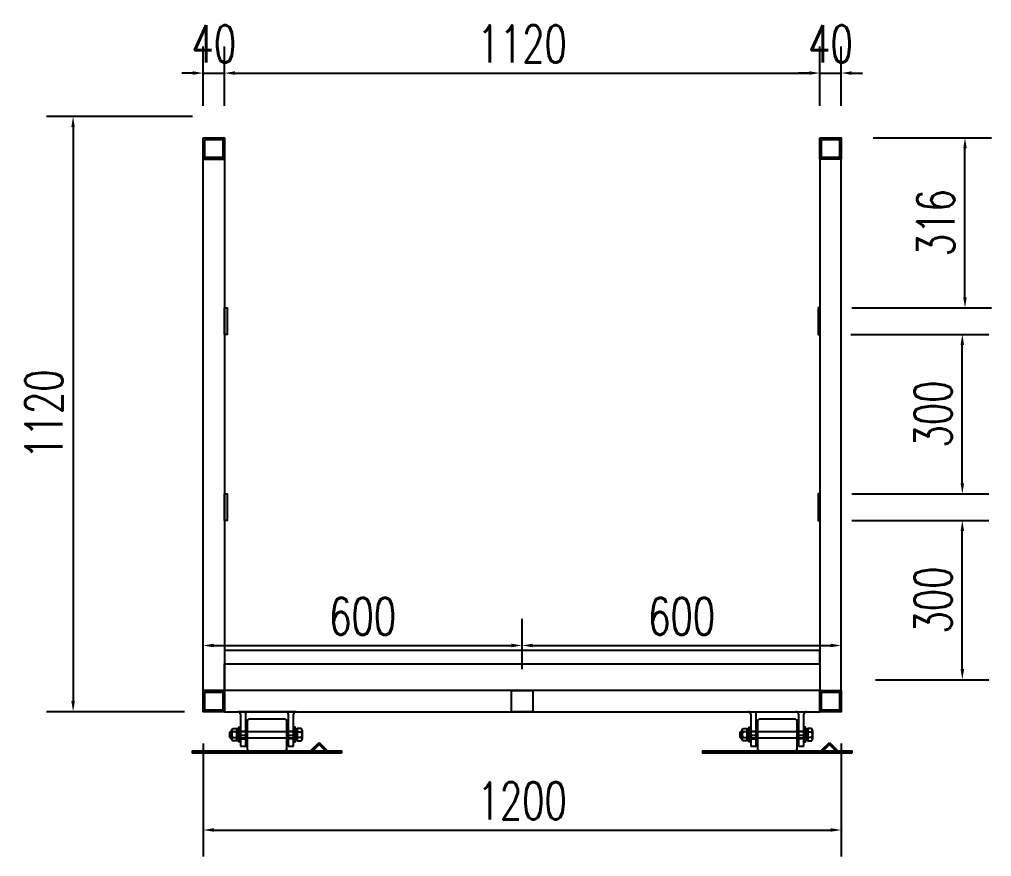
# Model space of a CAD drawing. Header units: millimetres. Extents: x -1442555 to 442606, y 1365385 to 2223627.
# Drawn here: x 353616 to 355445, y 1550080 to 1551656 of the extents above; entities that cross this region are included whole.
import ezdxf

# ---------------------------------------------------------------- set-up
doc = ezdxf.new("R2010")
doc.units = ezdxf.units.MM
doc.header["$LTSCALE"] = 10
doc.linetypes.add('ACAD_ISO03W100', pattern=[30, 12, -18])
doc.layers.get('0').update_dxf_attribs({"linetype": 'CONTINUOUS'})
doc.layers.get('DEFPOINTS').update_dxf_attribs({"linetype": 'CONTINUOUS'})
for name, color, linetype in [('W-bridge approach引桥', 4, 'CONTINUOUS'), ('W-STEEL_FRAME钢架', 3, 'CONTINUOUS'), ('W-WOOD_FLOOR木地板', 30, 'CONTINUOUS')]:
    doc.layers.add(name, color=color, linetype=linetype)
doc.styles.add('STANDARD_T3', font='simplex.shx', dxfattribs={"width": 0.7, "bigfont": 'gbcbig.shx'})
doc.dimstyles.new('W&&20', dxfattribs={"dimtxt": 70, "dimasz": 20, "dimexe": 50, "dimexo": 60, "dimgap": 20, "dimtad": 1, "dimdec": 0, "dimzin": 0, "dimdsep": 46, "dimtxsty": 'STANDARD_T3', "dimcen": 0.09, "dimclrd": 1, "dimclre": 1, "dimclrt": 7, "dimazin": 2, "dimtfac": 1, "dimtdec": 0, "dimtix": 1, "dimtmove": 2, "dimatfit": 3, "dimfxl": 100, "dimtolj": 1, "dimtzin": 0, "dimarcsym": 0})

# ---------------------------------------------------------------- blocks, each defined once
blk = doc.blocks.new('*D150')
at = {"layer": 'DEFPOINTS', "color": 0, "transparency": 16777216}
for p in [(355120.5, 1551063.1), (355390, 1551063.1), (355122.1, 1550763.1)]:
    blk.add_point(p, dxfattribs=at)
at = {"layer": 'W-STEEL_FRAME钢架', "color": 1, "lineweight": -2, "transparency": 16777216}
for p, q in [((355180.5, 1551063.1), (355440, 1551063.1)), ((355390, 1550783.1), (355390, 1551043.1)), ((355182.1, 1550763.1), (355440, 1550763.1))]:
    blk.add_line(p, q, dxfattribs=at)
at = {"layer": 'W-STEEL_FRAME钢架', "color": 1, "transparency": 16777216}
for points in [[(355386.7, 1551043.1), (355393.3, 1551043.1), (355390, 1551063.1)], [(355386.7, 1550783.1), (355393.3, 1550783.1), (355390, 1550763.1)]]:
    blk.add_solid(points, dxfattribs=at)
at = {"layer": 'W-STEEL_FRAME钢架', "color": 7, "transparency": 16777216, "insert": (355335, 1550913.1), "char_height": 70, "attachment_point": 5, "rotation": 90, "style": 'STANDARD_T3'}
blk.add_mtext('\\A1;300', dxfattribs=at)
blk = doc.blocks.new('*D151')
at = {"layer": 'DEFPOINTS', "color": 0, "transparency": 16777216}
for p in [(355162.1, 1551433.1), (355395, 1551433.1), (355122.1, 1551113.1)]:
    blk.add_point(p, dxfattribs=at)
at = {"layer": 'W-STEEL_FRAME钢架', "color": 1, "lineweight": -2, "transparency": 16777216}
for p, q in [((355222.1, 1551433.1), (355445, 1551433.1)), ((355395, 1551133.1), (355395, 1551413.1)), ((355182.1, 1551113.1), (355445, 1551113.1))]:
    blk.add_line(p, q, dxfattribs=at)
at = {"layer": 'W-STEEL_FRAME钢架', "color": 1, "transparency": 16777216}
for points in [[(355391.7, 1551413.1), (355398.3, 1551413.1), (355395, 1551433.1)], [(355391.7, 1551133.1), (355398.3, 1551133.1), (355395, 1551113.1)]]:
    blk.add_solid(points, dxfattribs=at)
at = {"layer": 'W-STEEL_FRAME钢架', "color": 7, "transparency": 16777216, "insert": (355340, 1551273.1), "char_height": 70, "attachment_point": 5, "rotation": 90, "style": 'STANDARD_T3'}
blk.add_mtext('\\A1;316', dxfattribs=at)
blk = doc.blocks.new('*D152')
at = {"layer": 'DEFPOINTS', "color": 0, "transparency": 16777216}
for p in [(355122.1, 1550713.1), (355390, 1550713.1), (355166.9, 1550413.1)]:
    blk.add_point(p, dxfattribs=at)
at = {"layer": 'W-STEEL_FRAME钢架', "color": 1, "lineweight": -2, "transparency": 16777216}
for p, q in [((355182.1, 1550713.1), (355440, 1550713.1)), ((355390, 1550433.1), (355390, 1550693.1)), ((355226.9, 1550413.1), (355440, 1550413.1))]:
    blk.add_line(p, q, dxfattribs=at)
at = {"layer": 'W-STEEL_FRAME钢架', "color": 1, "transparency": 16777216}
for points in [[(355386.7, 1550693.1), (355393.3, 1550693.1), (355390, 1550713.1)], [(355386.7, 1550433.1), (355393.3, 1550433.1), (355390, 1550413.1)]]:
    blk.add_solid(points, dxfattribs=at)
at = {"layer": 'W-STEEL_FRAME钢架', "color": 7, "transparency": 16777216, "insert": (355335, 1550563.1), "char_height": 70, "attachment_point": 5, "rotation": 90, "style": 'STANDARD_T3'}
blk.add_mtext('\\A1;300', dxfattribs=at)
blk = doc.blocks.new('*D153')
at = {"layer": 'DEFPOINTS', "color": 0, "transparency": 16777216}
for p in [(354002.1, 1551473.1), (353717.4, 1550353.1), (353987.1, 1550353.1)]:
    blk.add_point(p, dxfattribs=at)
at = {"layer": 'W-STEEL_FRAME钢架', "color": 1, "lineweight": -2, "transparency": 16777216}
for p, q in [((353942.1, 1551473.1), (353667.4, 1551473.1)), ((353717.4, 1551453.1), (353717.4, 1550373.1)), ((353927.1, 1550353.1), (353667.4, 1550353.1))]:
    blk.add_line(p, q, dxfattribs=at)
at = {"layer": 'W-STEEL_FRAME钢架', "color": 1, "transparency": 16777216}
for points in [[(353714, 1551453.1), (353720.7, 1551453.1), (353717.4, 1551473.1)], [(353714, 1550373.1), (353720.7, 1550373.1), (353717.4, 1550353.1)]]:
    blk.add_solid(points, dxfattribs=at)
at = {"layer": 'W-STEEL_FRAME钢架', "color": 7, "transparency": 16777216, "insert": (353662.4, 1550913.1), "char_height": 70, "attachment_point": 5, "rotation": 90, "style": 'STANDARD_T3'}
blk.add_mtext('\\A1;1120', dxfattribs=at)
blk = doc.blocks.new('*D154')
at = {"layer": 'DEFPOINTS', "color": 0, "transparency": 16777216}
for p in [(355122.1, 1551554.8), (354002.1, 1551433.1), (355122.1, 1551433.1)]:
    blk.add_point(p, dxfattribs=at)
at = {"layer": 'W-STEEL_FRAME钢架', "color": 1, "lineweight": -2, "transparency": 16777216}
for p, q in [((354002.1, 1551493.1), (354002.1, 1551604.8)), ((355122.1, 1551493.1), (355122.1, 1551604.8)), ((354022.1, 1551554.8), (355102.1, 1551554.8))]:
    blk.add_line(p, q, dxfattribs=at)
at = {"layer": 'W-STEEL_FRAME钢架', "color": 1, "transparency": 16777216}
for points in [[(354022.1, 1551558.2), (354022.1, 1551551.5), (354002.1, 1551554.8)], [(355102.1, 1551558.2), (355102.1, 1551551.5), (355122.1, 1551554.8)]]:
    blk.add_solid(points, dxfattribs=at)
at = {"layer": 'W-STEEL_FRAME钢架', "color": 7, "transparency": 16777216, "insert": (354562.1, 1551609.8), "char_height": 70, "attachment_point": 5, "style": 'STANDARD_T3'}
blk.add_mtext('\\A1;1120', dxfattribs=at)
blk = doc.blocks.new('*D199')
at = {"layer": 'DEFPOINTS', "color": 0, "transparency": 16777216}
for p in [(354002.2, 1551554.8), (353962.2, 1551433.1), (354002.2, 1551433.1)]:
    blk.add_point(p, dxfattribs=at)
at = {"layer": 'W-STEEL_FRAME钢架', "color": 1, "lineweight": -2, "transparency": 16777216}
for p, q in [((353962.2, 1551493.1), (353962.2, 1551604.8)), ((354002.2, 1551493.1), (354002.2, 1551604.8)), ((353942.2, 1551554.8), (353922.2, 1551554.8)), ((353962.2, 1551554.8), (354002.2, 1551554.8)), ((354022.2, 1551554.8), (354042.2, 1551554.8))]:
    blk.add_line(p, q, dxfattribs=at)
at = {"layer": 'W-STEEL_FRAME钢架', "color": 1, "transparency": 16777216}
for points in [[(353942.2, 1551558.2), (353942.2, 1551551.5), (353962.2, 1551554.8)], [(354022.2, 1551558.2), (354022.2, 1551551.5), (354002.2, 1551554.8)]]:
    blk.add_solid(points, dxfattribs=at)
at = {"layer": 'W-STEEL_FRAME钢架', "color": 7, "transparency": 16777216, "insert": (353982.2, 1551609.8), "char_height": 70, "attachment_point": 5, "style": 'STANDARD_T3'}
blk.add_mtext('\\A1;40', dxfattribs=at)
blk = doc.blocks.new('*D155')
at = {"layer": 'DEFPOINTS', "color": 0, "transparency": 16777216}
for p in [(353962.1, 1550353.1), (355162.1, 1550353.1), (355162.1, 1550130.4)]:
    blk.add_point(p, dxfattribs=at)
at = {"layer": 'W-STEEL_FRAME钢架', "color": 1, "lineweight": -2, "transparency": 16777216}
for p, q in [((353962.1, 1550293.1), (353962.1, 1550080.4)), ((355162.1, 1550293.1), (355162.1, 1550080.4)), ((353982.1, 1550130.4), (355142.1, 1550130.4))]:
    blk.add_line(p, q, dxfattribs=at)
at = {"layer": 'W-STEEL_FRAME钢架', "color": 1, "transparency": 16777216}
for points in [[(353982.1, 1550133.8), (353982.1, 1550127.1), (353962.1, 1550130.4)], [(355142.1, 1550133.8), (355142.1, 1550127.1), (355162.1, 1550130.4)]]:
    blk.add_solid(points, dxfattribs=at)
at = {"layer": 'W-STEEL_FRAME钢架', "color": 7, "transparency": 16777216, "insert": (354562.1, 1550185.4), "char_height": 70, "attachment_point": 5, "style": 'STANDARD_T3'}
blk.add_mtext('\\A1;1200', dxfattribs=at)
blk = doc.blocks.new('*D171')
at = {"layer": 'DEFPOINTS', "color": 0, "transparency": 16777216}
for p in [(355162.1, 1551554.8), (355122.1, 1551433.1), (355162.1, 1551433.1)]:
    blk.add_point(p, dxfattribs=at)
at = {"layer": 'W-STEEL_FRAME钢架', "color": 1, "lineweight": -2, "transparency": 16777216}
for p, q in [((355122.1, 1551493.1), (355122.1, 1551604.8)), ((355162.1, 1551493.1), (355162.1, 1551604.8)), ((355102.1, 1551554.8), (355082.1, 1551554.8)), ((355122.1, 1551554.8), (355162.1, 1551554.8)), ((355182.1, 1551554.8), (355202.1, 1551554.8))]:
    blk.add_line(p, q, dxfattribs=at)
at = {"layer": 'W-STEEL_FRAME钢架', "color": 1, "transparency": 16777216}
for points in [[(355102.1, 1551558.2), (355102.1, 1551551.5), (355122.1, 1551554.8)], [(355182.1, 1551558.2), (355182.1, 1551551.5), (355162.1, 1551554.8)]]:
    blk.add_solid(points, dxfattribs=at)
at = {"layer": 'W-STEEL_FRAME钢架', "color": 7, "transparency": 16777216, "insert": (355142.1, 1551609.8), "char_height": 70, "attachment_point": 5, "style": 'STANDARD_T3'}
blk.add_mtext('\\A1;40', dxfattribs=at)
blk = doc.blocks.new('*D262')
at = {"layer": 'DEFPOINTS', "color": 0, "transparency": 16777216}
for p in [(354562, 1550477.6), (354562, 1550373.1), (353962, 1550353.1)]:
    blk.add_point(p, dxfattribs=at)
at = {"layer": 'W-bridge approach引桥', "color": 1, "lineweight": -2, "transparency": 16777216}
for p, q in [((353962, 1550413.1), (353962, 1550527.6)), ((354562, 1550433.1), (354562, 1550527.6)), ((353982, 1550477.6), (354542, 1550477.6))]:
    blk.add_line(p, q, dxfattribs=at)
at = {"layer": 'W-bridge approach引桥', "color": 1, "transparency": 16777216}
for points in [[(353982, 1550481), (353982, 1550474.3), (353962, 1550477.6)], [(354542, 1550481), (354542, 1550474.3), (354562, 1550477.6)]]:
    blk.add_solid(points, dxfattribs=at)
at = {"layer": 'W-bridge approach引桥', "color": 7, "transparency": 16777216, "insert": (354262, 1550532.6), "char_height": 70, "attachment_point": 5, "style": 'STANDARD_T3'}
blk.add_mtext('\\A1;600', dxfattribs=at)
blk = doc.blocks.new('*D263')
at = {"layer": 'DEFPOINTS', "color": 0, "transparency": 16777216}
for p in [(355162.1, 1550477.6), (354562, 1550373.1), (355162.1, 1550353.1)]:
    blk.add_point(p, dxfattribs=at)
at = {"layer": 'W-bridge approach引桥', "color": 1, "lineweight": -2, "transparency": 16777216}
for p, q in [((354562, 1550433.1), (354562, 1550527.6)), ((355162.1, 1550413.1), (355162.1, 1550527.6)), ((354582, 1550477.6), (355142.1, 1550477.6))]:
    blk.add_line(p, q, dxfattribs=at)
at = {"layer": 'W-bridge approach引桥', "color": 1, "transparency": 16777216}
for points in [[(354582, 1550481), (354582, 1550474.3), (354562, 1550477.6)], [(355142.1, 1550481), (355142.1, 1550474.3), (355162.1, 1550477.6)]]:
    blk.add_solid(points, dxfattribs=at)
at = {"layer": 'W-bridge approach引桥', "color": 7, "transparency": 16777216, "insert": (354862.1, 1550532.6), "char_height": 70, "attachment_point": 5, "style": 'STANDARD_T3'}
blk.add_mtext('\\A1;600', dxfattribs=at)

msp = doc.modelspace()

# ---------------------------------------------------------------- linework, layer by layer
for p, q in [((354137.1, 1550353.1), (354027.1, 1550353.1)), ((354027.1, 1550353.1), (354137.1, 1550353.1)), ((354032.1, 1550348.1), (354032.1, 1550288.1)), ((354122.1, 1550348.1), (354122.1, 1550288.1)), ((354132.1, 1550288.1), (354132.1, 1550348.1)), ((354846.9, 1550353.1), (355106.9, 1550353.1)), ((354987.1, 1550353.1), (355097.1, 1550353.1)), ((354992.1, 1550348.1), (354992.1, 1550288.1)), ((355082.1, 1550348.1), (355082.1, 1550288.1)), ((355092.1, 1550288.1), (355092.1, 1550348.1)), ((354025.1, 1550315.2), (354018.1, 1550315.2)), ((354018.1, 1550304.2), (354025.1, 1550304.2)), ((354029.1, 1550313), (354025.1, 1550309.7)), ((354029.1, 1550310.7), (354025.1, 1550307.4)), ((354135.1, 1550313), (354139.1, 1550309.7)), ((354135.1, 1550310.7), (354139.1, 1550307.4)), ((354139.1, 1550315.2), (354146.1, 1550315.2)), ((354146.1, 1550304.2), (354139.1, 1550304.2)), ((354148.1, 1550316.7), (354148.1, 1550302.7)), ((354985.1, 1550315.2), (354978.1, 1550315.2)), ((354978.1, 1550304.2), (354985.1, 1550304.2)), ((354989.1, 1550313), (354985.1, 1550309.7)), ((354989.1, 1550310.7), (354985.1, 1550307.4)), ((355095.1, 1550313), (355099.1, 1550309.7)), ((355095.1, 1550310.7), (355099.1, 1550307.4)), ((355099.1, 1550315.2), (355106.1, 1550315.2)), ((355106.1, 1550304.2), (355099.1, 1550304.2)), ((355108.1, 1550316.7), (355108.1, 1550302.7)), ((354122.1, 1550288.1), (354132.1, 1550288.1)), ((355082.1, 1550288.1), (355092.1, 1550288.1))]:
    msp.add_line(p, q)
at = {"color": 4}
for p, q in [((354016.1, 1550309.7), (354012.1, 1550309.7)), ((354013.1, 1550315.7), (354016.1, 1550315.7)), ((354016.1, 1550303.7), (354013.1, 1550303.7)), ((354976.1, 1550309.7), (354972.1, 1550309.7)), ((354973.1, 1550315.7), (354976.1, 1550315.7)), ((354976.1, 1550303.7), (354973.1, 1550303.7))]:
    msp.add_line(p, q, dxfattribs=at)
at = {"color": 1}
for p, q in [((354042.1, 1550316.1), (354032.1, 1550316.1)), ((354032.1, 1550302.1), (354042.1, 1550302.1)), ((354132.1, 1550316.1), (354122.1, 1550316.1)), ((354132.1, 1550302.1), (354122.1, 1550302.1)), ((355002.1, 1550316.1), (354992.1, 1550316.1)), ((354992.1, 1550302.1), (355002.1, 1550302.1)), ((355092.1, 1550316.1), (355082.1, 1550316.1)), ((355092.1, 1550302.1), (355082.1, 1550302.1))]:
    msp.add_line(p, q, dxfattribs=at)
at = {"color": 6, "linetype": 'ACAD_ISO03W100'}
for p, q in [((354132.1, 1550315.1), (354032.1, 1550315.1)), ((354132.1, 1550303.1), (354032.1, 1550303.1)), ((355092.1, 1550315.1), (354992.1, 1550315.1)), ((355092.1, 1550303.1), (354992.1, 1550303.1))]:
    msp.add_line(p, q, dxfattribs=at)
at = {"color": 2}
for p, q in [((354032.1, 1550309.1), (354042.1, 1550309.1)), ((354122.1, 1550309.1), (354132.1, 1550309.1)), ((354992.1, 1550309.1), (355002.1, 1550309.1)), ((355082.1, 1550309.1), (355092.1, 1550309.1))]:
    msp.add_line(p, q, dxfattribs=at)
for points in [[(353962.2, 1551433.1), (354002.2, 1551433.1), (354002.2, 1551393.1), (353962.2, 1551393.1)], [(353965.2, 1551430.1), (353999.2, 1551430.1), (353999.2, 1551396.1), (353965.2, 1551396.1)], [(355122.1, 1551433.1), (355162.1, 1551433.1), (355162.1, 1551393.1), (355122.1, 1551393.1)], [(355125.1, 1551430.1), (355159.1, 1551430.1), (355159.1, 1551396.1), (355125.1, 1551396.1)], [(353962.2, 1551393.1), (354002.2, 1551393.1), (354002.1, 1550393.1), (353962.1, 1550393.1)], [(355162.1, 1551393.1), (355122.1, 1551393.1), (355122.1, 1550393.1), (355162.1, 1550393.1)], [(353962.1, 1550393.1), (354002.1, 1550393.1), (354002.1, 1550353.1), (353962.1, 1550353.1)], [(353965.1, 1550390.1), (353999.1, 1550390.1), (353999.1, 1550356.1), (353965.1, 1550356.1)], [(355122.2, 1550393.1), (354002.1, 1550393.1), (354002.1, 1550353.1), (355122.2, 1550353.1)], [(355122.1, 1550393.1), (355162.1, 1550393.1), (355162.1, 1550353.1), (355122.1, 1550353.1)], [(355125.1, 1550390.1), (355159.1, 1550390.1), (355159.1, 1550356.1), (355125.1, 1550356.1)], [(354012.1, 1550314.7), (354014.1, 1550316.7), (354014.1, 1550302.7), (354012.1, 1550304.7)], [(354016.1, 1550318.2), (354016.1, 1550315.2), (354016.1, 1550304.2), (354016.1, 1550301.2)], [(354148.1, 1550318.2), (354148.1, 1550315.2), (354148.1, 1550304.2), (354148.1, 1550301.2)], [(354972.1, 1550314.7), (354974.1, 1550316.7), (354974.1, 1550302.7), (354972.1, 1550304.7)], [(354976.1, 1550318.2), (354976.1, 1550315.2), (354976.1, 1550304.2), (354976.1, 1550301.2)], [(355108.1, 1550318.2), (355108.1, 1550315.2), (355108.1, 1550304.2), (355108.1, 1550301.2)], [(354180.1, 1550295.4), (354194.2, 1550281.3), (354192.1, 1550279.1), (354180.1, 1550291.2), (354168.1, 1550279.1), (354165.9, 1550281.3)], [(355140.1, 1550295.4), (355154.2, 1550281.3), (355152.1, 1550279.1), (355140.1, 1550291.2), (355128.1, 1550279.1), (355125.9, 1550281.3)], [(354222.1, 1550275.1), (353942.1, 1550275.1), (353942.1, 1550279.1), (354222.1, 1550279.1)], [(355182.1, 1550275.1), (354902.1, 1550275.1), (354902.1, 1550279.1), (355182.1, 1550279.1)]]:
    msp.add_lwpolyline(points, close=True)
for points in [[(354032.1, 1550288.1), (354042.1, 1550288.1), (354042.1, 1550348.1, -0.414214), (354047.1, 1550353.1)], [(354992.1, 1550288.1), (355002.1, 1550288.1), (355002.1, 1550348.1, -0.414214), (355007.1, 1550353.1)]]:
    msp.add_lwpolyline(points, format="xyb")
for points in [[(354049.6, 1550279.1), (354114.6, 1550279.1, 0.414214), (354119.6, 1550284.1), (354119.6, 1550334.1, 0.414214), (354114.6, 1550339.1), (354049.6, 1550339.1, 0.414214), (354044.6, 1550334.1), (354044.6, 1550284.1, 0.414214)], [(355009.6, 1550279.1), (355074.6, 1550279.1, 0.414214), (355079.6, 1550284.1), (355079.6, 1550334.1, 0.414214), (355074.6, 1550339.1), (355009.6, 1550339.1, 0.414214), (355004.6, 1550334.1), (355004.6, 1550284.1, 0.414214)], [(354018.1, 1550321.2), (354025.1, 1550321.2), (354025.1, 1550320.2), (354029.1, 1550320.2), (354029.1, 1550299.2), (354025.1, 1550299.2), (354025.1, 1550320.2), (354025.1, 1550298.2), (354018.1, 1550298.2, -0.666667), (354018.1, 1550304.2, -0.363636), (354018.1, 1550315.2, -0.666667)], [(354146.1, 1550321.2), (354139.1, 1550321.2), (354139.1, 1550320.2), (354135.1, 1550320.2), (354135.1, 1550299.2), (354139.1, 1550299.2), (354139.1, 1550320.2), (354139.1, 1550298.2), (354146.1, 1550298.2, 0.666667), (354146.1, 1550304.2, 0.363636), (354146.1, 1550315.2, 0.666667)], [(354978.1, 1550321.2), (354985.1, 1550321.2), (354985.1, 1550320.2), (354989.1, 1550320.2), (354989.1, 1550299.2), (354985.1, 1550299.2), (354985.1, 1550320.2), (354985.1, 1550298.2), (354978.1, 1550298.2, -0.666667), (354978.1, 1550304.2, -0.363636), (354978.1, 1550315.2, -0.666667)], [(355106.1, 1550321.2), (355099.1, 1550321.2), (355099.1, 1550320.2), (355095.1, 1550320.2), (355095.1, 1550299.2), (355099.1, 1550299.2), (355099.1, 1550320.2), (355099.1, 1550298.2), (355106.1, 1550298.2, 0.666667), (355106.1, 1550304.2, 0.363636), (355106.1, 1550315.2, 0.666667)]]:
    msp.add_lwpolyline(points, format="xyb", close=True)
for points in [[(354029.1, 1550296.2), (354029.1, 1550324.2), (354032.1, 1550324.2), (354032.1, 1550296.2), (354029.1, 1550296.2), (354029.1, 1550297.2)], [(354135.1, 1550296.2), (354135.1, 1550324.2), (354132.1, 1550324.2), (354132.1, 1550296.2), (354135.1, 1550296.2), (354135.1, 1550297.2)], [(354989.1, 1550296.2), (354989.1, 1550324.2), (354992.1, 1550324.2), (354992.1, 1550296.2), (354989.1, 1550296.2), (354989.1, 1550297.2)], [(355095.1, 1550296.2), (355095.1, 1550324.2), (355092.1, 1550324.2), (355092.1, 1550296.2), (355095.1, 1550296.2), (355095.1, 1550297.2)], [(354014.1, 1550316.7), (354016.1, 1550316.7), (354016.1, 1550302.7), (354014.1, 1550302.7)], [(354974.1, 1550316.7), (354976.1, 1550316.7), (354976.1, 1550302.7), (354974.1, 1550302.7)]]:
    msp.add_lwpolyline(points)
for centre, start, end in [((354027.1, 1550348.1), 0, 90), ((354117.1, 1550348.1), 0, 90), ((354137.1, 1550348.1), 90, 180), ((354987.1, 1550348.1), 0, 90), ((355077.1, 1550348.1), 0, 90), ((355097.1, 1550348.1), 90, 180)]:
    msp.add_arc(centre, 5, start, end)
at = {"layer": 'W-bridge approach引桥', "color": 0}
msp.add_lwpolyline([(354542, 1550393.1), (354582, 1550393.1), (354582, 1550353.1), (354542, 1550353.1)], close=True, dxfattribs=at)
at = {"layer": 'W-STEEL_FRAME钢架'}
for points in [[(354002.1, 1551113.1), (354007.1, 1551113.1), (354007.1, 1551063.1), (354002.1, 1551063.1)], [(355122.1, 1551113.1), (355119.1, 1551113.1), (355119.1, 1551063.1), (355122.1, 1551063.1)], [(354002.1, 1550763.1), (354007.1, 1550763.1), (354007.1, 1550713.1), (354002.1, 1550713.1)], [(355122.1, 1550763.1), (355119.1, 1550763.1), (355119.1, 1550713.1), (355122.1, 1550713.1)]]:
    msp.add_lwpolyline(points, close=True, dxfattribs=at)
at = {"layer": 'W-WOOD_FLOOR木地板'}
for points in [[(354002.1, 1550443.1), (355122.1, 1550443.1), (355122.1, 1550468.1), (354002.1, 1550468.1)], [(354002.1, 1550443.1), (355122.1, 1550443.1), (355122.1, 1550393.1), (354002.1, 1550393.1)]]:
    msp.add_lwpolyline(points, close=True, dxfattribs=at)

# ---------------------------------------------------------------- dimensions: what is measured, and where the dimension line sits
at = {"layer": 'W-bridge approach引桥', "color": 0}
dim = msp.add_linear_dim(base=(354562, 1550477.6), p1=(353962, 1550353.1), p2=(354562, 1550373.1), dimstyle='W&&20', dxfattribs=at)
dim.commit()
dim.dimension.update_dxf_attribs({"geometry": '*D262', "text_midpoint": (354262, 1550532.6)})
at = {"layer": 'W-bridge approach引桥'}
dim = msp.add_linear_dim(base=(355162.1, 1550477.6), p1=(354562, 1550373.1), p2=(355162.1, 1550353.1), dimstyle='W&&20', dxfattribs=at)
dim.commit()
dim.dimension.update_dxf_attribs({"geometry": '*D263', "text_midpoint": (354862.1, 1550532.6)})
at = {"layer": 'W-STEEL_FRAME钢架'}
for base, p1, p2, picture, middle in [((354002.2, 1551554.8), (353962.2, 1551433.1), (354002.2, 1551433.1), '*D199', (353982.2, 1551609.8)), ((355122.1, 1551554.8), (354002.1, 1551433.1), (355122.1, 1551433.1), '*D154', (354562.1, 1551609.8)), ((355162.1, 1551554.8), (355122.1, 1551433.1), (355162.1, 1551433.1), '*D171', (355142.1, 1551609.8)), ((355162.1, 1550130.4), (353962.1, 1550353.1), (355162.1, 1550353.1), '*D155', (354562.1, 1550185.4))]:
    dim = msp.add_linear_dim(base=base, p1=p1, p2=p2, dimstyle='W&&20', dxfattribs=at)
    dim.commit()
    dim.dimension.update_dxf_attribs({"geometry": picture, "text_midpoint": middle})
for base, p1, p2, picture, middle in [((353717.4, 1550353.1), (354002.1, 1551473.1), (353987.1, 1550353.1), '*D153', (353662.4, 1550913.1)), ((355390, 1551063.1), (355122.1, 1550763.1), (355120.5, 1551063.1), '*D150', (355335, 1550913.1)), ((355390, 1550713.1), (355166.9, 1550413.1), (355122.1, 1550713.1), '*D152', (355335, 1550563.1))]:
    dim = msp.add_linear_dim(base=base, p1=p1, p2=p2, angle=90, dimstyle='W&&20', dxfattribs=at)
    dim.commit()
    dim.dimension.update_dxf_attribs({"geometry": picture, "text_midpoint": middle})
dim = msp.add_linear_dim(base=(355395, 1551433.1), p1=(355122.1, 1551113.1), p2=(355162.1, 1551433.1), angle=90, text='316', dimstyle='W&&20', dxfattribs=at)
dim.commit()
dim.dimension.update_dxf_attribs({"geometry": '*D151', "text_midpoint": (355340, 1551273.1)})

doc.saveas('drawing.dxf')
